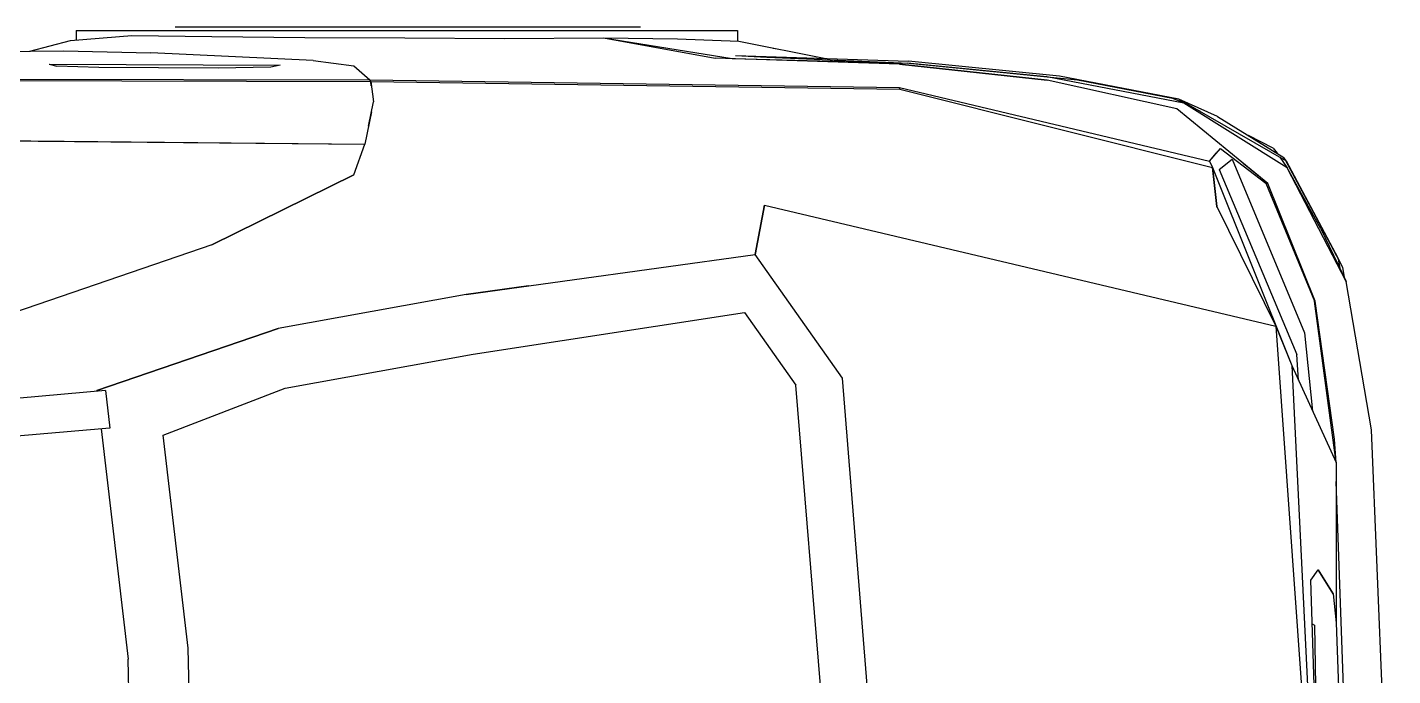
# Model space of a CAD drawing. Header units: millimetres. Extents: x 116290 to 180258, y 22146 to 121276.
# Drawn here: x 130235 to 131572, y 54449 to 55085 of the extents above; entities that cross this region are included whole.
import ezdxf

# ---------------------------------------------------------------- set-up
doc = ezdxf.new("R2010")
doc.units = ezdxf.units.MM

# ---------------------------------------------------------------- blocks, each defined once
blk = doc.blocks.new('A$C5E793984')
for p, q in [((3868, 1834.2), (3412.4, 1834.2)), ((3270.1, 1810.7), (3309.9, 1821.2)), ((3309.9, 1821.2), (3369.9, 1826.1)), ((3315.2, 1831.2), (3963, 1831.2)), ((3315.2, 1831.2), (3315.2, 1821.6)), ((3369.9, 1826.1), (3448.3, 1825.1)), ((3448.2, 1825.1), (3539.3, 1824.3)), ((3539.3, 1824.3), (3637.2, 1823.7)), ((3637.2, 1823.7), (3734.9, 1823.3)), ((3734.9, 1823.3), (3832, 1824)), ((3831.9, 1824), (3941.2, 1803.8)), ((3832, 1824), (3957.9, 1803.7)), ((3832, 1824), (3904.3, 1822.9)), ((3904.3, 1822.9), (3964.3, 1820.5)), ((3963, 1831.2), (3963, 1820.5)), ((3964.3, 1820.5), (4049.7, 1803.7)), ((2488.2, 1803.2), (3302.8, 1811)), ((3302.8, 1811), (3388.6, 1809.2)), ((3547.6, 1801.5), (3388.6, 1809.2)), ((3961.2, 1806.6), (4130.6, 1801.1)), ((3961.2, 1806.6), (3991.8, 1804.9)), ((3998.2, 1813.8), (4002.1, 1813.1)), ((4002.1, 1813.1), (4002.1, 1813.1)), ((3289, 1798), (3515.2, 1797.2)), ((3289, 1798), (3296.3, 1796)), ((3337.6, 1794.7), (3296.3, 1796)), ((3454.4, 1794.2), (3337.6, 1794.7)), ((3506.1, 1795.2), (3454.4, 1794.2)), ((3515.2, 1797.2), (3506.1, 1795.2)), ((3547.6, 1801.5), (3587.4, 1796.4)), ((3587.4, 1796.4), (3603, 1782.7)), ((4121.9, 1798.1), (3941.2, 1803.8)), ((3957.9, 1803.7), (4129.8, 1798.9)), ((3991.8, 1804.9), (4131.4, 1799)), ((4057.8, 1802.1), (4065, 1800.7)), ((4121.9, 1798.1), (4266.5, 1782.4)), ((4266.5, 1782.4), (4121.9, 1798.1)), ((4266, 1785.6), (4129.8, 1798.9)), ((4278.4, 1786.3), (4130.6, 1801.1)), ((4131.4, 1799), (4296.3, 1782.7)), ((2501.1, 1784.8), (3603, 1782.7)), ((2501.7, 1783.3), (3603.9, 1781.2)), ((3603, 1782.7), (4121.9, 1775.2)), ((3603.9, 1781.2), (3603, 1782.7)), ((3603.9, 1781.2), (4122.2, 1773.4)), ((3603.9, 1781.2), (3606.5, 1761.1)), ((3604.4, 1776.9), (3603.9, 1781.2)), ((4400.3, 1759.7), (4266, 1785.6)), ((4393.4, 1754.4), (4266.5, 1782.4)), ((4395.6, 1763.6), (4278.4, 1786.3)), ((4296.3, 1782.7), (4389.1, 1764.8)), ((4121.9, 1775.2), (4425.4, 1703.1)), ((4122.3, 1773.4), (4121.9, 1775.2)), ((4122.2, 1773.4), (4428.5, 1696.7)), ((4323.7, 1769.8), (4323.7, 1769.8)), ((3601.6, 1737.2), (3606.5, 1761.1)), ((4389.1, 1764.8), (4404.5, 1758.5)), ((4482.5, 1681.1), (4393.4, 1754.4)), ((4395.6, 1763.6), (4500.6, 1703.2)), ((4433.3, 1746.8), (4395.6, 1763.6)), ((4501.7, 1696.4), (4400.3, 1759.7)), ((4416.8, 1751.5), (4400.3, 1759.7)), ((3604.5, 1751.4), (3598, 1719.7)), ((4433.3, 1746.8), (4498.2, 1706.6)), ((2518.4, 1729.9), (3598, 1719.7)), ((4488, 1715.8), (4463.6, 1728)), ((3242.6, 1723), (3598, 1719.7)), ((3587.3, 1689.4), (3598, 1719.7)), ((4425.4, 1703.1), (4436.1, 1715.5)), ((4436.1, 1715.5), (4480.5, 1681.4)), ((4488, 1715.8), (4491.6, 1710.7)), ((4425.4, 1703.1), (4432.2, 1711)), ((4425.4, 1703.1), (4428.5, 1696.7)), ((4435, 1694.8), (4447.6, 1704.8)), ((4447.6, 1704.8), (4518.4, 1534.5)), ((4482.5, 1681.1), (4458.6, 1700.7)), ((4494.4, 1706.8), (4501.7, 1696.4)), ((4500.6, 1703.2), (4498.2, 1706.6)), ((4499.8, 1703.7), (4529.6, 1648.4)), ((4500.6, 1703.2), (4555.7, 1599)), ((4500.6, 1703.2), (4551.3, 1608.2)), ((3587.4, 1689.4), (3448.2, 1620.9)), ((3448.2, 1620.9), (3587.3, 1689.4)), ((4428.5, 1696.7), (4506.1, 1502.5)), ((4432.6, 1658.4), (4428.5, 1696.7)), ((4428.5, 1696.7), (4432.5, 1658.4)), ((4435, 1694.8), (4511, 1513.3)), ((4559.3, 1585), (4501.7, 1696.4)), ((4534.4, 1636.7), (4501.7, 1696.4)), ((4480.5, 1681.4), (4528.3, 1565.8)), ((4482.5, 1681.1), (4480.5, 1681.4)), ((4480.5, 1681.4), (4482.5, 1681.1)), ((4528.9, 1565.6), (4482.5, 1681.1)), ((3980.3, 1611.3), (3989.7, 1659.9)), ((3989.7, 1659.9), (3980.3, 1611.3)), ((3989.7, 1659.9), (4490.4, 1541.1)), ((4432.5, 1658.4), (4490.4, 1541.1)), ((4432.6, 1658.4), (4490.4, 1541.1)), ((4433, 1657.5), (4432.6, 1658.4)), ((4534.4, 1636.7), (4559.3, 1585)), ((3448.2, 1620.9), (3243.4, 1550.6)), ((3697.4, 1572.4), (3980.3, 1611.3)), ((4066, 1490.2), (3980.3, 1611.3)), ((4551.3, 1608.2), (4555.7, 1599)), ((4551.5, 1606.9), (4553.1, 1597.9)), ((4555.7, 1599), (4557.5, 1588.8)), ((3758.4, 1580.8), (3697.4, 1572.4)), ((4584, 1439.6), (4559.3, 1585)), ((3697.4, 1572.4), (3513.2, 1538.9)), ((4549.4, 1407.6), (4528.3, 1565.8)), ((4547.9, 1430.3), (4528.9, 1565.6)), ((3704.2, 1513.9), (3969.9, 1554.6)), ((3969.9, 1554.6), (4020.4, 1483.2)), ((3335.5, 1478.2), (3513.2, 1538.9)), ((3513.2, 1538.9), (3335.5, 1478.2)), ((4490.4, 1541.1), (4533.8, 932.4)), ((4490.4, 1541.1), (4506, 1502.5)), ((4490.4, 1541.1), (4533.8, 932.4)), ((4490.4, 1541.1), (4490.5, 1541)), ((4518.4, 1534.5), (4526.4, 1458)), ((3520, 1480.4), (3704.2, 1513.9)), ((4512.6, 1488.2), (4511, 1513.3)), ((4506, 1502.6), (4506.1, 1502.5)), ((4506, 1502.5), (4533.9, 932.4)), ((4506.1, 1502.5), (4533.9, 932.4)), ((4506.1, 1502.5), (4549.4, 1407.6)), ((4110.9, 932.4), (4066, 1490.2)), ((3344.1, 1478.2), (2997.3, 1447.1)), ((3335.5, 1478.2), (3335.6, 1477.5)), ((3335.5, 1478.2), (3335.6, 1477.5)), ((3343.7, 1481), (3343.7, 1481)), ((3344.1, 1478.2), (3348.4, 1441.3)), ((3400.6, 1434.4), (3520, 1480.4)), ((3400.6, 1434.4), (3520, 1480.4)), ((4065.4, 932.4), (4020.4, 1483.2)), ((3348.4, 1441.3), (3000, 1411.5)), ((3339.9, 1440.6), (3366.3, 1214.8)), ((3339.9, 1440.6), (3366.3, 1214.8)), ((3425.1, 1225.4), (3400.6, 1434.4)), ((3400.6, 1434.4), (3400.6, 1434.4)), ((4604.9, 932.4), (4584, 1439.6)), ((4549.4, 1407.7), (4547.9, 1430.3)), ((3343.7, 1408.1), (3343.7, 1408.2)), ((4549.4, 1407.6), (4549.4, 1250.5)), ((4566.1, 932.2), (4549.4, 1388.9)), ((4524.8, 1292.3), (4532, 1302.3)), ((4546.6, 1278.8), (4532, 1302.3)), ((4532, 1302.3), (4546.6, 1278.8)), ((4536.4, 932.4), (4524.8, 1292.3)), ((4516.9, 1280.4), (4516.9, 1280.3)), ((4546.6, 1278.8), (4549.4, 1250.5)), ((4526.2, 1249.3), (4528.3, 1248.1)), ((4528.3, 1248.1), (4531.1, 1096.2)), ((4549.4, 1250.5), (4561.8, 932.4)), ((3431.9, 932.4), (3425.1, 1225.4)), ((3431.9, 932.4), (3425.1, 1225.4)), ((3373.1, 932.3), (3366.3, 1214.8))]:
    blk.add_line(p, q)

msp = doc.modelspace()

# ---------------------------------------------------------------- block references
msp.add_blockref('A$C5E793984', (126967.4, 53250.8))

doc.saveas('drawing.dxf')
